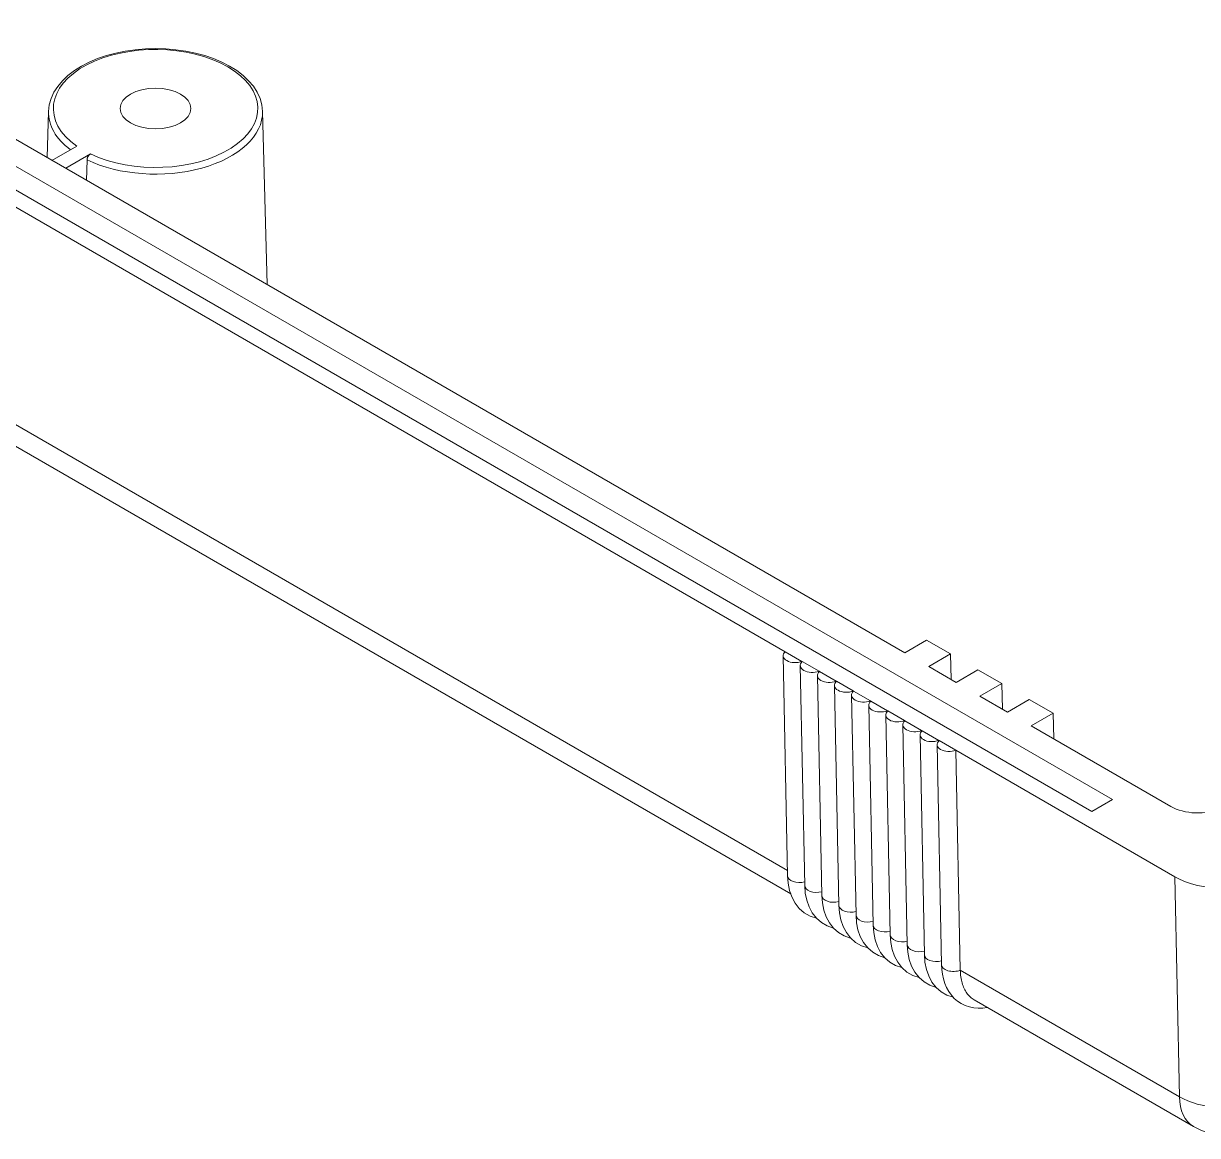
# Model space of a CAD drawing. Header units: millimetres. Extents: x 13 to 1104, y 13 to 850.
# Drawn here: x 880.6 to 941.2, y 539.8 to 597.3 of the extents above; entities that cross this region are included whole.
import ezdxf

# ---------------------------------------------------------------- set-up
doc = ezdxf.new("R2010")
doc.units = ezdxf.units.MM
doc.header["$LTSCALE"] = 4
doc.layers.add('Visible (ANSI)', color=7, linetype='Continuous', lineweight=9)
doc.layers.add('Visible Narrow (ANSI)', color=7, linetype='Continuous', lineweight=9)

msp = doc.modelspace()

# ---------------------------------------------------------------- linework, layer by layer
at = {"layer": 'Visible (ANSI)'}
for p, q in [((818.446, 623.41), (919.925, 564.821)), ((825.359, 621.542), (936.835, 557.182)), ((935.774, 556.57), (824.298, 620.93)), ((926.104, 564.765), (838.494, 615.347)), ((920.21, 552.304), (819.398, 610.508)), ((881.855, 592.74), (881.791, 590.35)), ((892.915, 592.74), (893.154, 583.789)), ((883.314, 590.949), (882.034, 590.209)), ((882.741, 589.801), (884.021, 590.54)), ((883.844, 590.238), (883.824, 589.176)), ((926.104, 564.765), (927.236, 565.418)), ((927.236, 565.418), (928.473, 564.704)), ((920.049, 553.247), (919.822, 564.612)), ((920.791, 564.321), (919.925, 564.821)), ((920.791, 564.321), (920.792, 564.294)), ((920.791, 564.321), (920.809, 564.311)), ((921.675, 563.811), (920.809, 564.311)), ((928.473, 564.704), (927.342, 564.051)), ((928.473, 564.704), (928.499, 563.382)), ((920.933, 552.737), (920.706, 564.102)), ((921.675, 563.811), (921.676, 563.784)), ((921.675, 563.811), (921.693, 563.8)), ((922.559, 563.3), (921.693, 563.8)), ((928.756, 563.234), (927.342, 564.051)), ((928.756, 563.234), (929.887, 563.888)), ((929.887, 563.888), (931.125, 563.173)), ((921.817, 552.226), (921.589, 563.591)), ((922.701, 551.716), (922.473, 563.081)), ((922.559, 563.3), (922.559, 563.273)), ((922.559, 563.3), (922.577, 563.29)), ((923.443, 562.79), (922.577, 563.29)), ((931.125, 563.173), (929.993, 562.52)), ((931.125, 563.173), (931.151, 561.851)), ((923.585, 551.206), (923.357, 562.571)), ((923.443, 562.79), (923.443, 562.763)), ((923.443, 562.79), (923.461, 562.78)), ((924.327, 562.28), (923.461, 562.78)), ((931.407, 561.703), (929.993, 562.52)), ((924.469, 550.695), (924.241, 562.06)), ((924.327, 562.28), (924.327, 562.253)), ((924.327, 562.28), (924.345, 562.269)), ((925.211, 561.769), (924.345, 562.269)), ((931.407, 561.703), (932.539, 562.357)), ((932.539, 562.357), (933.776, 561.642)), ((925.353, 550.185), (925.125, 561.55)), ((925.211, 561.769), (925.211, 561.742)), ((925.211, 561.769), (925.228, 561.759)), ((926.094, 561.259), (925.228, 561.759)), ((926.094, 561.259), (926.095, 561.232)), ((926.094, 561.259), (926.112, 561.249)), ((926.978, 560.749), (926.112, 561.249)), ((933.776, 561.642), (932.645, 560.989)), ((933.776, 561.642), (933.803, 560.321)), ((926.236, 549.675), (926.009, 561.04)), ((926.978, 560.749), (926.979, 560.722)), ((926.978, 560.749), (926.996, 560.738)), ((927.862, 560.238), (926.996, 560.738)), ((939.857, 556.825), (932.645, 560.989)), ((927.12, 549.164), (926.893, 560.529)), ((928.004, 548.654), (927.777, 560.019)), ((927.862, 560.238), (927.863, 560.211)), ((927.862, 560.238), (927.88, 560.228)), ((928.746, 559.728), (927.88, 560.228)), ((928.746, 559.728), (928.974, 548.363)), ((928.746, 559.728), (940.069, 553.191)), ((936.835, 557.182), (935.774, 556.57)), ((941.021, 540.289), (929.698, 546.826))]:
    msp.add_line(p, q, dxfattribs=at)
at = {"layer": 'Visible (ANSI)', "flags": 128}
for points in [[(892.915, 592.74), (892.878, 593.077), (892.784, 593.408), (892.638, 593.728), (892.441, 594.035), (892.197, 594.324), (891.909, 594.596), (891.58, 594.847), (891.214, 595.076), (890.813, 595.283), (890.382, 595.465), (889.925, 595.621), (889.445, 595.751), (888.946, 595.853), (888.433, 595.926), (887.912, 595.971), (887.385, 595.985), (886.858, 595.971), (886.337, 595.926), (885.824, 595.853), (885.325, 595.751), (884.845, 595.621), (884.388, 595.465), (883.957, 595.283), (883.556, 595.076), (883.19, 594.847), (882.861, 594.596), (882.573, 594.324), (882.329, 594.034), (882.132, 593.728), (881.986, 593.408), (881.892, 593.077), (881.855, 592.74)], [(884.021, 590.54), (884.01, 590.534), (883.999, 590.526), (883.987, 590.517), (883.976, 590.507), (883.965, 590.497), (883.954, 590.487), (883.944, 590.476), (883.934, 590.464), (883.924, 590.451), (883.915, 590.438), (883.905, 590.424), (883.897, 590.411), (883.89, 590.397), (883.882, 590.383), (883.875, 590.368), (883.869, 590.353), (883.863, 590.338), (883.858, 590.324), (883.854, 590.309), (883.851, 590.295), (883.848, 590.28), (883.846, 590.266), (883.844, 590.252), (883.844, 590.238)], [(921.539, 551.046), (921.213, 551.158), (920.914, 551.331), (920.654, 551.558), (920.439, 551.833), (920.272, 552.146), (920.152, 552.489), (920.079, 552.859), (920.049, 553.247)], [(922.423, 550.536), (922.097, 550.647), (921.798, 550.821), (921.537, 551.048), (921.323, 551.323), (921.156, 551.636), (921.036, 551.979), (920.963, 552.348), (920.933, 552.737)], [(923.307, 550.026), (922.981, 550.137), (922.681, 550.31), (922.421, 550.538), (922.207, 550.813), (922.04, 551.126), (921.92, 551.469), (921.846, 551.838), (921.817, 552.226)], [(924.191, 549.515), (923.865, 549.627), (923.565, 549.8), (923.305, 550.028), (923.091, 550.302), (922.923, 550.615), (922.804, 550.958), (922.73, 551.328), (922.701, 551.716)], [(925.075, 549.005), (924.748, 549.116), (924.449, 549.29), (924.189, 549.517), (923.975, 549.792), (923.807, 550.105), (923.688, 550.448), (923.614, 550.817), (923.585, 551.206)], [(925.959, 548.495), (925.632, 548.606), (925.333, 548.779), (925.073, 549.007), (924.859, 549.282), (924.691, 549.595), (924.572, 549.938), (924.498, 550.307), (924.469, 550.695)], [(926.843, 547.984), (926.516, 548.096), (926.217, 548.269), (925.957, 548.497), (925.742, 548.771), (925.575, 549.084), (925.456, 549.428), (925.382, 549.797), (925.353, 550.185)], [(927.727, 547.474), (927.4, 547.585), (927.101, 547.759), (926.841, 547.986), (926.626, 548.261), (926.459, 548.574), (926.34, 548.917), (926.266, 549.286), (926.236, 549.675)], [(928.61, 546.964), (928.284, 547.075), (927.985, 547.248), (927.725, 547.476), (927.51, 547.751), (927.343, 548.064), (927.224, 548.407), (927.15, 548.776), (927.12, 549.164)], [(930.365, 546.441), (930.131, 546.409), (929.898, 546.402), (929.669, 546.421), (929.445, 546.466), (929.231, 546.537), (929.028, 546.636), (928.838, 546.76), (928.666, 546.907), (928.513, 547.075), (928.38, 547.262), (928.268, 547.465), (928.176, 547.681), (928.104, 547.91), (928.052, 548.149), (928.019, 548.398), (928.004, 548.654)], [(928.974, 548.363), (928.977, 548.274), (928.982, 548.187), (928.99, 548.101), (929.001, 548.017), (929.014, 547.935), (929.029, 547.855), (929.047, 547.777), (929.067, 547.701), (929.09, 547.627), (929.115, 547.556), (929.143, 547.487), (929.172, 547.42), (929.205, 547.355), (929.239, 547.293), (929.275, 547.234), (929.314, 547.177), (929.355, 547.123), (929.398, 547.072), (929.443, 547.024), (929.49, 546.979), (929.539, 546.936), (929.59, 546.896), (929.643, 546.86), (929.698, 546.826)]]:
    msp.add_lwpolyline(points, dxfattribs=at)
at = {"layer": 'Visible (ANSI)'}
msp.add_arc((942.771, 543.32), 3.5, 240, 300, dxfattribs=at)
msp.add_ellipse((887.385, 592.891), major_axis=(1.825, 0), ratio=0.57735, dxfattribs=at)
for centre, major_axis, ratio, start_param, end_param in [((920.446, 564.624), (0.625, 0.012), 0.590396, 2.546132, 5.285009), ((921.33, 564.114), (0.625, 0.012), 0.590396, 2.546132, 5.285009), ((922.214, 563.604), (0.625, 0.012), 0.590396, 2.546132, 5.285009), ((923.098, 563.093), (0.625, 0.012), 0.590396, 2.546132, 5.285009), ((923.982, 562.583), (0.625, 0.012), 0.590396, 2.546132, 5.285009), ((924.866, 562.073), (0.625, 0.012), 0.590396, 2.546132, 5.285009), ((925.75, 561.562), (0.625, 0.012), 0.590396, 2.546132, 5.285009), ((926.634, 561.052), (0.625, 0.012), 0.590396, 2.546132, 5.285009), ((927.518, 560.542), (0.625, 0.012), 0.590396, 2.546132, 5.285009), ((928.401, 560.031), (0.625, 0.012), 0.590396, 2.546132, 5.285009), ((941.272, 557.642), (2, 0), 0.57735, 3.92673, 5.346733), ((942.544, 554.62), (-3.5, -0.001), 0.57735, 0.785137, 2.355933)]:
    msp.add_ellipse(centre, major_axis=major_axis, ratio=ratio, start_param=start_param, end_param=end_param, dxfattribs=at)
at = {"layer": 'Visible Narrow (ANSI)'}
for p, q in [((920.044, 553.519), (818.674, 612.045)), ((940.069, 553.191), (940.296, 541.826)), ((940.296, 541.826), (928.974, 548.363))]:
    msp.add_line(p, q, dxfattribs=at)
for centre, major_axis, ratio, start_param, end_param in [((887.385, 592.891), (-5.281, 0), 0.57735, 0.880222, 6.973759), ((887.385, 592.691), (-5.531, 0), 0.57735, 6.267756, 6.933554), ((887.385, 592.691), (5.531, 0), 0.57735, 4.017518, 6.298615), ((920.674, 553.259), (0.625, 0.012), 0.590396, 3.141732, 5.121615), ((921.558, 552.749), (0.625, 0.012), 0.590396, 3.141732, 5.121615), ((922.442, 552.239), (0.625, 0.012), 0.590396, 3.141732, 5.121615), ((923.326, 551.728), (0.625, 0.012), 0.590396, 3.141732, 5.121615), ((924.21, 551.218), (0.625, 0.012), 0.590396, 3.141732, 5.121615), ((925.093, 550.708), (0.625, 0.012), 0.590396, 3.141732, 5.121615), ((925.977, 550.198), (0.625, 0.012), 0.590396, 3.141732, 5.121615), ((926.861, 549.687), (0.625, 0.012), 0.590396, 3.141732, 5.121615), ((927.745, 549.177), (0.625, 0.012), 0.590396, 3.141732, 5.121615), ((928.629, 548.667), (0.625, 0.012), 0.590396, 3.141732, 5.285009), ((942.771, 543.32), (-3.499, -0.07), 0.590393, 0.773707, 2.06442), ((942.771, 543.32), (-1.75, -3.031), 0.57735, 5.52064, 6.283185)]:
    msp.add_ellipse(centre, major_axis=major_axis, ratio=ratio, start_param=start_param, end_param=end_param, dxfattribs=at)

doc.saveas('drawing.dxf')
